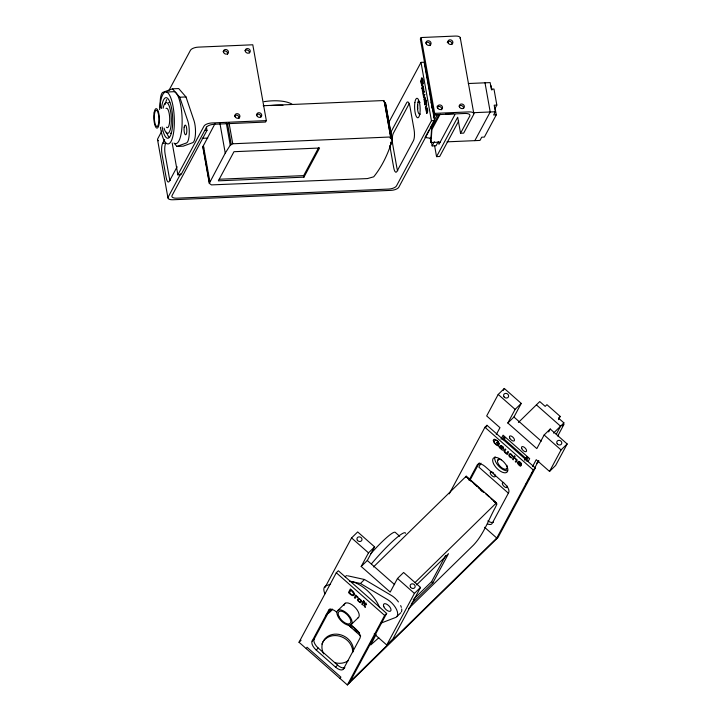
<?xml version="1.0" encoding="UTF-8"?>
<svg xmlns="http://www.w3.org/2000/svg" width="721" height="721" viewBox="0 0 721 721"><rect width="100%" height="100%" fill="white"/><g stroke="black" fill="none" stroke-linecap="round" stroke-linejoin="round"><path stroke-width="1.08" d="M438.891 114.603L431.636 128.086L430.942 138.324L425.075 137.468L429.076 130.014M440.513 142.127L431.023 142.533L431.897 129.546L440.189 114.134M433.573 117.721L434.276 115.639L435.917 114.477M383.59 101.49L385.402 102.851L385.762 104.148L392.278 140.613L390.917 144.389C386.889 156.033 381.499 167.2 373.712 176.816L367.404 178.583L211.415 184.891L209.306 183.332L202.79 146.877L215.029 123.588M209.306 183.332L225.249 153.131L230.251 145.2L232.757 143.776L390.629 136.981L384.113 100.516L263.192 105.726M169.038 90.224L190.461 50.263A6.507 2.686 -10.1 0 1 198.239 47.135L252.792 44.783L266.337 120.614L265.571 122.047L214.137 124.264A6.507 2.686 -10.1 0 0 206.368 127.401L181.007 174.698L177.889 174.833L172.193 142.965M161.91 130.988L157.71 138.829A6.507 2.686 -10.1 0 0 158.449 140.775M177.123 166.776L169.381 181.223A8.129 2.298 87.5 0 1 166.154 177.51L161.991 154.177A8.129 2.298 87.5 0 1 162.604 143.308L164.667 139.45M177.889 174.833L204.016 126.103A6.507 2.686 -10.1 0 1 211.785 122.967L266.337 120.614M180.746 173.644L168.128 197.166A6.507 2.686 -10.1 0 0 172.833 199.762L391.043 190.362A6.507 2.686 -10.1 0 0 398.812 187.226L434.547 120.578L424.128 62.24L421.01 62.376L388.691 122.651M206.395 127.076L206.981 130.384L172.022 195.598A6.507 2.686 -10.1 0 0 176.717 198.194L388.691 189.064A6.507 2.686 -10.1 0 0 396.469 185.928L431.437 120.713L421.01 62.376M303.947 177.15L319.565 148.021L233.974 151.707L218.355 180.845L303.947 177.15L303.667 175.609L318.763 147.445M460.115 38.655A6.507 2.686 -10.1 0 0 455.411 36.059L421.127 37.537L420.352 38.97L433.907 114.81L465.081 113.467A6.507 2.686 -10.1 0 1 469.777 116.063L460.557 133.259L463.675 133.124L473.661 114.495A6.507 2.686 -10.1 0 0 468.965 111.899L434.673 113.377L433.907 114.81M390.169 133.502L406.698 102.679A8.129 2.298 87.5 0 1 409.916 106.393L414.088 129.726A8.129 2.298 87.5 0 1 413.466 140.604L396.947 171.418A8.129 2.298 87.5 0 1 393.72 167.705L389.746 145.435M390.629 136.981L390.106 137.945L391.909 139.306L392.278 140.613M409.294 103.509L393.287 133.367A8.129 2.298 87.5 0 0 392.675 144.236L396.838 167.578A8.129 2.298 87.5 0 0 397.749 170.742M438.287 141.568L436.052 145.75L432.149 145.912L434.393 141.731M454.915 114.612L438.972 144.353L438.575 142.136M458.691 121.029L439.675 156.502L436.556 156.637L457.691 117.217L460.557 133.259M474.851 140.64L490.217 111.98L485.008 82.807M468.326 83.528L490.154 82.591L491.325 89.152L493.975 89.034L496.841 105.077L495.111 108.303L496.282 114.864L484.368 137.08L481.718 137.197L479.988 140.424L447.011 141.839M496.841 105.077L494.191 105.194L495.363 111.755L493.633 114.981L496.282 114.864M324.973 587.534L351.569 537.92L357.679 531.936L374.605 546.878L367.304 560.496L361.194 566.472L390.196 592.085L397.505 578.467L403.607 572.483L420.532 587.426L392.864 639.022L386.753 645.007L374.181 633.903M449.237 493.858L484.936 427.283L486.972 425.291L535.315 467.974L498.04 537.487L347.369 684.95L299.017 642.267L336.292 572.753L338.329 570.762L386.672 613.445L349.406 682.958M306.272 648.666L307.038 647.233L340.88 677.118L340.114 678.551M330.137 609.29L314.131 639.139A8.129 3.92 45.6 0 0 318.249 648.062L337.59 665.132A8.129 3.92 45.6 0 0 344.854 667.637L343.52 668.881A8.129 3.92 45.6 0 1 335.553 667.132L316.213 650.054A8.129 3.92 45.6 0 1 312.094 641.14L328.614 610.317L329.975 608.993M361.194 566.472L368.494 552.854L374.605 546.878M343.52 668.881L360.04 638.067A8.129 3.92 45.6 0 0 355.922 629.145L350.875 624.692M532.531 466.586L536.235 459.692L549.528 471.435L555.639 465.451L567.166 443.956L550.24 429.013L544.139 434.988L536.83 448.606L507.827 423.002L513.938 417.017L521.238 403.409L504.312 388.466L498.202 394.441L486.675 415.945L499.977 427.679L496.273 434.574M503.267 390.421L504.312 388.466M347.369 684.95L384.644 615.437L386.672 613.445M485.918 427.247L486.972 425.291M376.11 634.426L370.756 644.925L378.795 637.77M408.501 608.686L473.544 545.04C483.512 534.513 488.369 520.22 495.219 507.683L496.814 504.312L496.823 503.655L495.922 503.844L496.436 502.87L466.226 476.193L465.703 477.167L466.613 476.978L483.394 491.803M468.992 480.258L477.257 464.856A8.129 3.92 45.6 0 1 485.224 466.604L504.556 483.674A8.129 3.92 45.6 0 1 508.684 492.596L492.155 523.41A8.129 3.92 45.6 0 1 487.468 523.852M470.002 480.195L479.294 462.864M480.952 463.152L478.843 467.1L508.35 493.155M386.753 645.007L414.422 593.401L420.532 587.426M507.827 423.002L515.127 409.384L521.238 403.409M500.951 439.143L503.078 435.178L529.665 458.646L528.078 461.62M502.167 439.729L503.718 436.845L504.925 437.908L503.889 439.837M413.232 599.647L431.6 581.667L445.659 555.449M411.321 603.901L432.879 582.802L448.507 553.674L416.558 584.929M524.627 460.043L526.681 457.114L527.889 458.186L526.339 461.079M525.131 460.007L526.681 457.114M548.681 431.933L550.24 429.013M558.496 419.64L560.217 416.423L546.924 404.679L545.193 406.374L539.759 401.57L518.399 422.47M496.003 539.479L533.279 469.966L535.315 467.974M525.96 484.26L527.015 482.295M528.078 480.321L529.133 478.347M531.774 473.427L532.828 471.453M534.414 468.497L538.641 460.611M556.333 434.114L560.568 426.201L536.397 404.86M560.217 416.423L558.487 418.108L563.93 422.912L562.2 426.138L563.93 424.444L557.712 436.034M549.528 471.435L561.055 449.931L567.166 443.956M437.332 114.666L430.077 128.149L431.636 128.086M345.134 576.872L346.495 575.538M504.925 437.908L503.907 438.909L525.663 458.114M373.496 566.94L466.226 476.193M325.856 615.319L332.264 609.047M299.017 642.267L301.054 640.275M329.1 612.832L332.3 609.696M349.424 581.072L360.437 583.487L364.511 579.504L391.836 595.717A12.906 6.228 45.6 0 1 395.378 598.493M338.095 610.254L345.332 603.171M312.094 641.14L314.131 639.139M316.213 650.054L318.249 648.062M350.911 624.846A9.761 4.705 45.6 0 0 344.854 611.741A9.761 4.705 45.6 0 0 337.743 616.067A9.761 4.705 45.6 0 0 350.911 624.846L358.148 617.771M553.53 433.096L563.93 422.912M536.586 463.297L538.929 460.998M414.908 582.667L496.436 502.87M335.553 667.132L337.59 665.132M396.811 616.662L400.885 612.679M350.172 681.525L496.778 538.046L484.575 527.276M330.542 584.109L325.586 586.02A12.906 6.228 45.6 0 0 324.937 593.807M381.076 623.088L395.928 617.356A12.906 6.228 45.6 0 0 396.577 609.569A12.906 6.228 45.6 0 0 387.763 599.701L360.437 583.487M174.049 143.073L176.969 146.426L183.206 146.165L192.922 142.596A12.906 3.641 87.5 0 0 195.454 134.034A12.906 3.641 87.5 0 0 194.147 121.065L186 96.947L178.7 88.557L172.472 88.827L162.748 92.387A12.906 3.641 87.5 0 0 160.377 107.817M176.969 146.426L186.694 142.866A12.906 3.641 87.5 0 0 189.217 134.304A12.906 3.641 87.5 0 0 187.92 121.335L179.763 97.218L172.472 88.827M166.389 92.018L174.185 91.684A26.019 7.354 87.5 0 1 182.125 119.362A26.019 7.354 87.5 0 1 175.257 143.569M179.763 97.218L186 96.947M445.74 113.891L453.518 113.558M473.535 112.692L495.363 111.755M204.908 130.474L206.981 130.384M431.437 120.713L434.547 120.578M202.177 138.315L207.792 138.071M162.604 143.308L165.722 143.173A8.129 2.298 87.5 0 0 165.109 154.042L169.273 177.375A8.129 2.298 87.5 0 0 170.183 180.547M219.193 179.25L303.667 175.609M347.549 575.773L364.511 579.504M202.79 146.877L203.827 148.012M498.202 394.441L515.127 409.384M544.139 434.988L561.055 449.931M513.938 417.017L541.282 441.171M484.936 427.283L533.279 469.966M485.918 494.02L489.271 496.985M490.947 498.472L495.985 502.916M467.875 478.374L471.228 481.34M473.751 483.557L477.104 486.522M478.789 488.009L483.818 492.452M493.894 501.347L495.57 502.825M480.862 490.235L482.547 491.713M399.677 536.271L395.216 532.332A32.238 4.227 -48.6 0 0 370.441 554.107M431.6 581.667L432.879 582.802M351.569 537.92L368.494 552.854M397.505 578.467L414.422 593.401M367.304 560.496L394.648 584.641M336.292 572.753L384.644 615.437M350.352 624.792L359.59 632.939M348.459 624.837L351.821 627.802M354.335 630.019L356.85 632.245M348.009 624.701L360.68 636.039M431.419 141.686L432.149 145.912M491.073 85.7L491.848 90.071M460.295 37.925L473.85 113.765M437.196 106.176L437.584 108.366M421.127 37.537L434.673 113.377M434.601 145.696L436.556 156.637M430.248 138.207L431.023 142.533M385.402 102.851L391.909 139.306M384.464 101.868L390.98 138.333M390.53 142.181L390.917 144.389M229.008 122.786L232.757 143.776M227.539 123.624L231.288 144.615M226.304 123.102L230.251 145.2M219.923 123.3L225.249 153.131M203.376 145.327L209.892 181.782M203.106 147.481L209.423 182.837M157.52 139.559L167.948 197.896M417.801 108.943A9.761 2.758 87.5 0 1 417.765 104.743M417.991 102.463A9.761 2.758 87.5 0 1 418.396 100.552M270.862 105.545A38.483 15.871 -10.1 0 1 282.965 105.329M264.03 101.661A32.238 13.302 -10.1 0 1 291.897 104.049M447.245 42.512A2.605 2.253 28.2 0 1 452.13 44.089M459.016 106.185A2.605 2.253 28.2 0 1 463.594 108.258M437.196 107.123A2.605 2.253 28.2 0 1 441.622 109.772M425.732 42.954A2.605 2.253 28.2 0 1 430.158 45.603M234.577 115.847A2.605 2.253 28.2 0 1 239.002 118.496M223.113 51.678A2.605 2.253 28.2 0 1 227.539 54.327M256.397 114.9A2.605 2.253 28.2 0 1 260.966 116.982M244.924 50.74A2.605 2.253 28.2 0 1 249.502 52.813M163.135 108.285A15.447 4.362 87.5 0 1 169.399 106.519A15.447 4.362 87.5 0 1 170.426 128.969A15.447 4.362 87.5 0 1 164.037 128.122M166.01 108.393A9.761 2.758 87.5 0 1 169.705 118.614A9.761 2.758 87.5 0 1 166.398 127.193M168.597 102.679A15.447 4.362 87.5 0 1 169.723 102.427M171.49 132.97A15.447 4.362 87.5 0 1 170.363 133.232M168.948 137.053A20.332 5.741 87.5 0 1 166.542 132.168M165.199 104.419A20.332 5.741 87.5 0 1 166.785 99.597M161.468 108.474A20.332 5.741 87.5 0 1 169.985 102.364A20.332 5.741 87.5 0 1 171.111 133.935A20.332 5.741 87.5 0 1 162.126 126.923M159.629 109.574A26.019 7.354 87.5 0 1 170.354 96.794A26.019 7.354 87.5 0 1 172.256 138.495A26.019 7.354 87.5 0 1 160.441 127.356M434.276 115.639A11.058 3.127 87.5 0 1 433.663 117.235M430.942 101.976A8.291 2.343 87.5 0 1 431.356 103.77M431.636 105.825A8.291 2.343 87.5 0 1 431.762 107.979M420.172 114.152A6.345 1.793 87.5 0 1 419.703 113.828M419.027 102.139A6.345 1.793 87.5 0 1 419.451 101.616M419.856 114.08A6.345 1.793 87.5 0 1 417.459 106.618A6.345 1.793 87.5 0 1 420.055 102.598M507.341 486.134A3.254 1.568 45.6 0 1 505.619 487.405A3.254 1.568 45.6 0 1 502.51 484.287A3.254 1.568 45.6 0 1 503.691 482.484M494.651 474.157A3.254 1.568 45.6 0 1 494.128 476.887A3.254 1.568 45.6 0 1 490.424 473.616A3.254 1.568 45.6 0 1 492.227 472.03M492.894 472.399A3.254 1.568 45.6 0 1 493.543 472.904M507.079 468.533A6.345 3.064 45.6 0 1 506.25 468.785M497.977 460.494A6.345 3.064 45.6 0 1 499.581 458.781M506.8 465.252A6.345 3.064 45.6 0 1 504.285 469.101A6.345 3.064 45.6 0 1 497.688 462.476A6.345 3.064 45.6 0 1 501.347 459.782M371.477 563.813A38.483 5.047 -48.6 0 1 405.562 533.279M493.488 522.166A8.129 3.92 45.6 0 1 487.856 520.923M507.431 470.813A9.761 4.705 45.6 0 1 498.202 465.613A9.761 4.705 45.6 0 1 495.057 456.717M328.614 610.317A8.129 3.92 45.6 0 1 336.581 612.075M344.025 605.505A9.761 4.705 45.6 0 1 353.939 606.28A9.761 4.705 45.6 0 1 358.04 617.87M321.881 644.114A16.268 14.087 28.2 0 1 339.717 636.192A16.268 14.087 28.2 0 1 352.722 652.559M348.36 660.598A16.268 14.087 28.2 0 1 334.932 662.689M323.675 653.848A16.268 14.087 28.2 0 1 334.319 634.192A16.268 14.087 28.2 0 1 353.497 651.126M395.928 599.034A12.906 6.228 45.6 0 1 398.443 601.927M400.651 605.586A12.906 6.228 45.6 0 1 401.336 607.343M401.705 608.984A12.906 6.228 45.6 0 1 401.48 611.696M351.433 581.505A26.019 12.554 45.6 0 1 379.652 607.74M421.992 87.971L422.686 92.441L423.831 89.503L423.137 85.934L423.344 89.647L422.407 86.817L421.992 87.971M426.724 105.041L425.525 108.33L425.363 107.456C427.22 106.645 426.291 100.625 424.921 104.987L424.768 104.103L426.661 100.579L426.138 102.724L426.724 105.041M499.175 446.678C499.148 448.453 501.654 448.895 502.077 450.003C503.637 451.553 504.403 446.263 501.807 445.957C495.498 443.523 510.549 450.625 499.175 446.678M504.069 450.931L504.808 452.464L507.214 454.536L508.575 451.986L507.854 451.346C507.431 455.239 502.879 451.319 505.818 449.553L505.088 448.904L504.069 450.931M493.317 440.432L494.092 442.712L496.219 444.875L498.319 445.966L499.022 444.659L496.499 442.442L498.022 444.397L497.67 445.046C490.893 442.892 496.129 436.178 498.553 443.325L499.329 443.839L498.049 441.216L494.372 439.215A4.876 2.352 45.6 0 0 493.651 439.63L493.317 440.432M421.154 81.04L421.587 84.375L421.875 85.015L422.073 81.834L422.614 84.871L421.911 86.178L420.866 81.617L421.542 78.066A4.876 1.379 87.5 0 1 421.992 77.769L423.029 80.04L422.993 84.024L422.155 78.814L421.154 81.04M425.985 109.763L426.733 113.413L426.499 109.123L427.192 112.999L427.661 111.25A2.397 0.676 87.5 0 0 427.625 109.718L427.436 108.709A2.46 0.694 87.5 0 0 427.039 107.799L425.985 109.763M353.732 593.518C353.479 596.447 350.325 593.969 349.487 592.797L350.929 590.102L353.732 593.518M424.092 99.192C425.399 111.142 423.804 90.972 425.399 100.67L425.588 101.463L425.723 100.877A1.983 0.559 87.5 0 0 425.778 99.795L424.939 97.119L424.092 99.192M517.029 459.98L516.011 462.305L515.281 461.665C518.246 459.89 513.622 455.942 513.235 459.854L512.505 459.214L514.397 455.69L515.127 456.33L514.443 457.601L517.029 459.98M518.192 462.81C525.6 470.462 514.028 462.945 518.642 461.314A2.46 1.19 45.6 0 1 519.85 461.882L520.688 462.621A2.397 1.163 45.6 0 1 521.508 463.828L521.463 465.405L518.192 462.81M427.436 110.565L427.22 111.719L426.886 108.655L427.436 110.565M423.065 93.586L423.624 97.714L424.84 94.28C423.461 98.615 422.56 92.658 424.399 91.837L424.245 90.954L423.065 93.586M512.793 456.546L510.801 454.473A1.523 0.73 45.6 0 0 510.089 454.302C507.079 456.222 514.515 458.232 511.063 457.826C506.845 456.42 509.522 450.94 512.334 455.393A1.983 0.955 45.6 0 1 512.757 456.276L512.793 456.546M354.561 594.032C354.092 598.024 349.505 593.834 348.477 592.518L350.361 588.994L353.443 591.788L354.561 594.032M361.753 601.512L360.5 602.711L358.085 600.963A2.433 1.172 45.6 0 1 357.436 599.728L358.391 598.124L361.329 600.314A2.523 1.217 45.6 0 1 361.753 601.512M422.29 88.133L422.821 90.44L422.29 88.133M363.988 605.586L365.304 607.37L364.763 606.181L365.646 604.414L366.565 604.73L365.826 604.081L366.304 603.189L364.574 602.963L364.925 603.774L363.988 605.586M360.978 601.044C357.31 604.793 357.778 594.465 360.978 601.044M500.023 447.182C501.383 450.634 503.997 447.732 500.023 447.182M520.95 464.009L520.895 464.378C515.885 461.224 520.436 461.377 520.95 464.009M355.741 595.167L354.371 597.718L355.102 598.367L356.21 596.637L358.031 597.312L355.741 595.167M363.132 601.693L361.762 604.252L362.492 604.892L363.862 602.341L363.132 601.693M363.654 600.728L364.114 601.864L363.654 600.728M414.872 102.598A9.761 2.758 87.5 0 0 417.585 117.757A9.761 2.758 87.5 0 0 419.685 103.725A9.761 2.758 87.5 0 0 414.872 102.598M448.074 42.863A2.605 2.253 28.2 0 0 452.437 43.729A2.605 2.253 28.2 0 0 450.625 39.871A2.605 2.253 28.2 0 0 448.074 42.863M459.547 107.032A2.605 2.253 28.2 0 0 463.9 107.898A2.605 2.253 28.2 0 0 462.089 104.04A2.605 2.253 28.2 0 0 459.547 107.032M426.255 43.801A2.605 2.253 28.2 0 0 430.617 44.666A2.605 2.253 28.2 0 0 428.797 40.818A2.605 2.253 28.2 0 0 426.255 43.801M437.719 107.97A2.605 2.253 28.2 0 0 442.081 108.835A2.605 2.253 28.2 0 0 440.27 104.987A2.605 2.253 28.2 0 0 437.719 107.97M235.1 116.694A2.605 2.253 28.2 0 0 239.453 117.559A2.605 2.253 28.2 0 0 237.642 113.702A2.605 2.253 28.2 0 0 235.1 116.694M223.627 52.525A2.605 2.253 28.2 0 0 227.989 53.39A2.605 2.253 28.2 0 0 226.178 49.533A2.605 2.253 28.2 0 0 223.627 52.525M256.919 115.757A2.605 2.253 28.2 0 0 261.281 116.622A2.605 2.253 28.2 0 0 259.461 112.764A2.605 2.253 28.2 0 0 256.919 115.757M245.455 51.588A2.605 2.253 28.2 0 0 249.808 52.453A2.605 2.253 28.2 0 0 247.997 48.595A2.605 2.253 28.2 0 0 245.455 51.588M184.179 127.238A4.876 1.379 87.5 0 0 185.531 134.818A4.876 1.379 87.5 0 0 186.586 127.806A4.876 1.379 87.5 0 0 184.179 127.238M154.528 113.855A8.129 2.298 87.5 0 0 156.781 126.481A8.129 2.298 87.5 0 0 158.539 114.792A8.129 2.298 87.5 0 0 154.528 113.855M154.105 112.954A9.761 2.758 87.5 0 0 156.817 128.104A9.761 2.758 87.5 0 0 158.917 114.08A9.761 2.758 87.5 0 0 154.105 112.954M509.702 437.98A3.254 1.568 45.6 0 0 514.091 440.91A3.254 1.568 45.6 0 0 512.072 436.538A3.254 1.568 45.6 0 0 509.702 437.98M557.207 443.766A2.605 2.253 28.2 0 0 561.569 443.902A2.605 2.253 28.2 0 0 559.063 440.333A2.605 2.253 28.2 0 0 557.207 443.766M504.024 396.811A2.605 2.253 28.2 0 0 508.386 396.956A2.605 2.253 28.2 0 0 505.881 393.378A2.605 2.253 28.2 0 0 504.024 396.811M521.788 448.651A3.254 1.568 45.6 0 0 526.177 451.58A3.254 1.568 45.6 0 0 524.158 447.209A3.254 1.568 45.6 0 0 521.788 448.651M357.391 540.29A2.605 2.253 28.2 0 0 361.753 540.435A2.605 2.253 28.2 0 0 359.247 536.857A2.605 2.253 28.2 0 0 357.391 540.29M410.564 587.245A2.605 2.253 28.2 0 0 414.935 587.381A2.605 2.253 28.2 0 0 412.43 583.812A2.605 2.253 28.2 0 0 410.564 587.245M493.515 463.621A9.761 4.705 45.6 0 0 506.674 472.408A9.761 4.705 45.6 0 0 500.617 459.295A9.761 4.705 45.6 0 0 493.515 463.621M338.87 616.311A8.129 3.92 45.6 0 0 349.847 623.629A8.129 3.92 45.6 0 0 344.791 612.706A8.129 3.92 45.6 0 0 338.87 616.311M383.851 606.767A4.876 2.352 45.6 0 0 390.431 611.165A4.876 2.352 45.6 0 0 387.402 604.604A4.876 2.352 45.6 0 0 383.851 606.767"/></g></svg>
